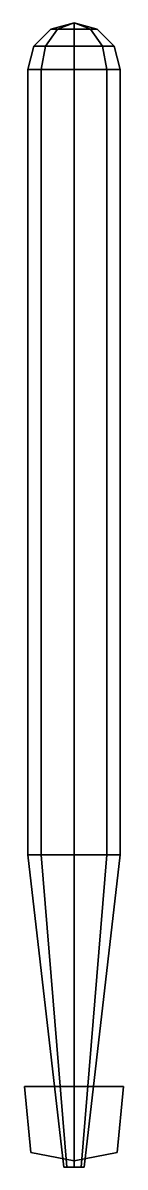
# Model space of a CAD drawing. Extents: x -0.24 to 0.24, y -2.77 to 2.77.
import ezdxf

# ---------------------------------------------------------------- set-up
doc = ezdxf.new("R2010")
doc.units = 0
doc.layers.add('TORPEDO', color=1, linetype='CONTINUOUS')

msp = doc.modelspace()

# ---------------------------------------------------------------- linework, layer by layer
at = {"layer": 'TORPEDO'}
for points in [[(-0.0795, 2.7349, -0.0795), (-0.1378, 2.6525, -0.1378), (-0.1949, 2.6525), (-0.1125, 2.7349)], [(-0.1125, 2.7349), (-0.1949, 2.6525), (-0.1378, 2.6525, 0.1378), (-0.0795, 2.7349, 0.0795)], [(0, 2.7349, -0.1125), (0, 2.6525, -0.1949), (-0.1378, 2.6525, -0.1378), (-0.0795, 2.7349, -0.0795)], [(-0.0795, 2.7349, 0.0795), (-0.1378, 2.6525, 0.1378), (0, 2.6525, 0.1949), (0, 2.7349, 0.1125)], [(0, 2.765), (-0.0795, 2.7349, -0.0795), (-0.1125, 2.7349), (0, 2.765)], [(0, 2.765), (-0.1125, 2.7349), (-0.0795, 2.7349, 0.0795), (0, 2.765)], [(0, 2.765), (0, 2.7349, -0.1125), (-0.0795, 2.7349, -0.0795), (0, 2.765)], [(0, 2.765), (-0.0795, 2.7349, 0.0795), (0, 2.7349, 0.1125), (0, 2.765)], [(0, 2.765), (0.1125, 2.7349), (0.0795, 2.7349, -0.0795), (0, 2.765)], [(0, 2.765), (0.0795, 2.7349, -0.0795), (0, 2.7349, -0.1125), (0, 2.765)], [(0, 2.765), (0, 2.7349, 0.1125), (0.0795, 2.7349, 0.0795), (0, 2.765)], [(0, 2.765), (0.0795, 2.7349, 0.0795), (0.1125, 2.7349), (0, 2.765)], [(0.0795, 2.7349, -0.0795), (0.1378, 2.6525, -0.1378), (0, 2.6525, -0.1949), (0, 2.7349, -0.1125)], [(0, 2.7349, 0.1125), (0, 2.6525, 0.1949), (0.1378, 2.6525, 0.1378), (0.0795, 2.7349, 0.0795)], [(0.1125, 2.7349), (0.1949, 2.6525), (0.1378, 2.6525, -0.1378), (0.0795, 2.7349, -0.0795)], [(0.0795, 2.7349, 0.0795), (0.1378, 2.6525, 0.1378), (0.1949, 2.6525), (0.1125, 2.7349)], [(-0.1378, 2.6525, -0.1378), (-0.1591, 2.54, -0.1591), (-0.225, 2.54), (-0.1949, 2.6525)], [(-0.1949, 2.6525), (-0.225, 2.54), (-0.1591, 2.54, 0.1591), (-0.1378, 2.6525, 0.1378)], [(0, 2.6525, -0.1949), (0, 2.54, -0.225), (-0.1591, 2.54, -0.1591), (-0.1378, 2.6525, -0.1378)], [(-0.1378, 2.6525, 0.1378), (-0.1591, 2.54, 0.1591), (0, 2.54, 0.225), (0, 2.6525, 0.1949)], [(0.1378, 2.6525, -0.1378), (0.1591, 2.54, -0.1591), (0, 2.54, -0.225), (0, 2.6525, -0.1949)], [(0, 2.6525, 0.1949), (0, 2.54, 0.225), (0.1591, 2.54, 0.1591), (0.1378, 2.6525, 0.1378)], [(0.1949, 2.6525), (0.225, 2.54), (0.1591, 2.54, -0.1591), (0.1378, 2.6525, -0.1378)], [(0.1378, 2.6525, 0.1378), (0.1591, 2.54, 0.1591), (0.225, 2.54), (0.1949, 2.6525)], [(-0.225, -1.26), (-0.1591, -1.26, 0.1591), (-0.1591, 2.54, 0.1591), (-0.225, 2.54)], [(-0.1591, -1.26, -0.1591), (-0.225, -1.26), (-0.225, 2.54), (-0.1591, 2.54, -0.1591)], [(-0.1591, -1.26, 0.1591), (0, -1.26, 0.225), (0, 2.54, 0.225), (-0.1591, 2.54, 0.1591)], [(0, -1.26, -0.225), (-0.1591, -1.26, -0.1591), (-0.1591, 2.54, -0.1591), (0, 2.54, -0.225)], [(0, -1.26, 0.225), (0.1591, -1.26, 0.1591), (0.1591, 2.54, 0.1591), (0, 2.54, 0.225)], [(0.1591, -1.26, -0.1591), (0, -1.26, -0.225), (0, 2.54, -0.225), (0.1591, 2.54, -0.1591)], [(0.1591, -1.26, 0.1591), (0.225, -1.26), (0.225, 2.54), (0.1591, 2.54, 0.1591)], [(0.225, -1.26), (0.1591, -1.26, -0.1591), (0.1591, 2.54, -0.1591), (0.225, 2.54)], [(-0.225, -1.26), (-0.1591, -1.26, -0.1591), (-0.0354, -2.77, -0.0354), (-0.05, -2.77)], [(-0.1591, -1.26, 0.1591), (-0.225, -1.26), (-0.05, -2.77), (-0.0354, -2.77, 0.0354)], [(-0.1591, -1.26, -0.1591), (0, -1.26, -0.225), (0, -2.77, -0.05), (-0.0354, -2.77, -0.0354)], [(0, -1.26, 0.225), (-0.1591, -1.26, 0.1591), (-0.0354, -2.77, 0.0354), (0, -2.77, 0.05)], [(0, -1.26, -0.225), (0.1591, -1.26, -0.1591), (0.0354, -2.77, -0.0354), (0, -2.77, -0.05)], [(0.1591, -1.26, 0.1591), (0, -1.26, 0.225), (0, -2.77, 0.05), (0.0354, -2.77, 0.0354)], [(0.1591, -1.26, -0.1591), (0.225, -1.26), (0.05, -2.77), (0.0354, -2.77, -0.0354)], [(0.225, -1.26), (0.1591, -1.26, 0.1591), (0.0354, -2.77, 0.0354), (0.05, -2.77)], [(0, -2.74), (0, -2.38), (-0.24, -2.38), (-0.21, -2.7)], [(-0.21, -2.7), (-0.24, -2.38), (0, -2.38), (0, -2.74)], [(0, -2.74), (0, -2.38), (0, -2.38, 0.24), (0, -2.7, 0.21)], [(0, -2.7, 0.21), (0, -2.38, 0.24), (0, -2.38), (0, -2.74)], [(0, -2.74), (0, -2.38), (0.24, -2.38), (0.21, -2.7)], [(0.21, -2.7), (0.24, -2.38), (0, -2.38), (0, -2.74)], [(0, -2.74), (0, -2.38), (0, -2.38, -0.24), (0, -2.7, -0.21)], [(0, -2.7, -0.21), (0, -2.38, -0.24), (0, -2.38), (0, -2.74)], [(0.05, -2.77), (-0.0354, -2.77, 0.0354), (-0.05, -2.77), (0.0354, -2.77, -0.0354)], [(0.0354, -2.77, -0.0354), (-0.05, -2.77), (-0.0354, -2.77, -0.0354), (0, -2.77, -0.05)], [(0.0354, -2.77, 0.0354), (0, -2.77, 0.05), (-0.0354, -2.77, 0.0354), (0.05, -2.77)]]:
    msp.add_3dface(points, dxfattribs=at)

doc.saveas('drawing.dxf')
